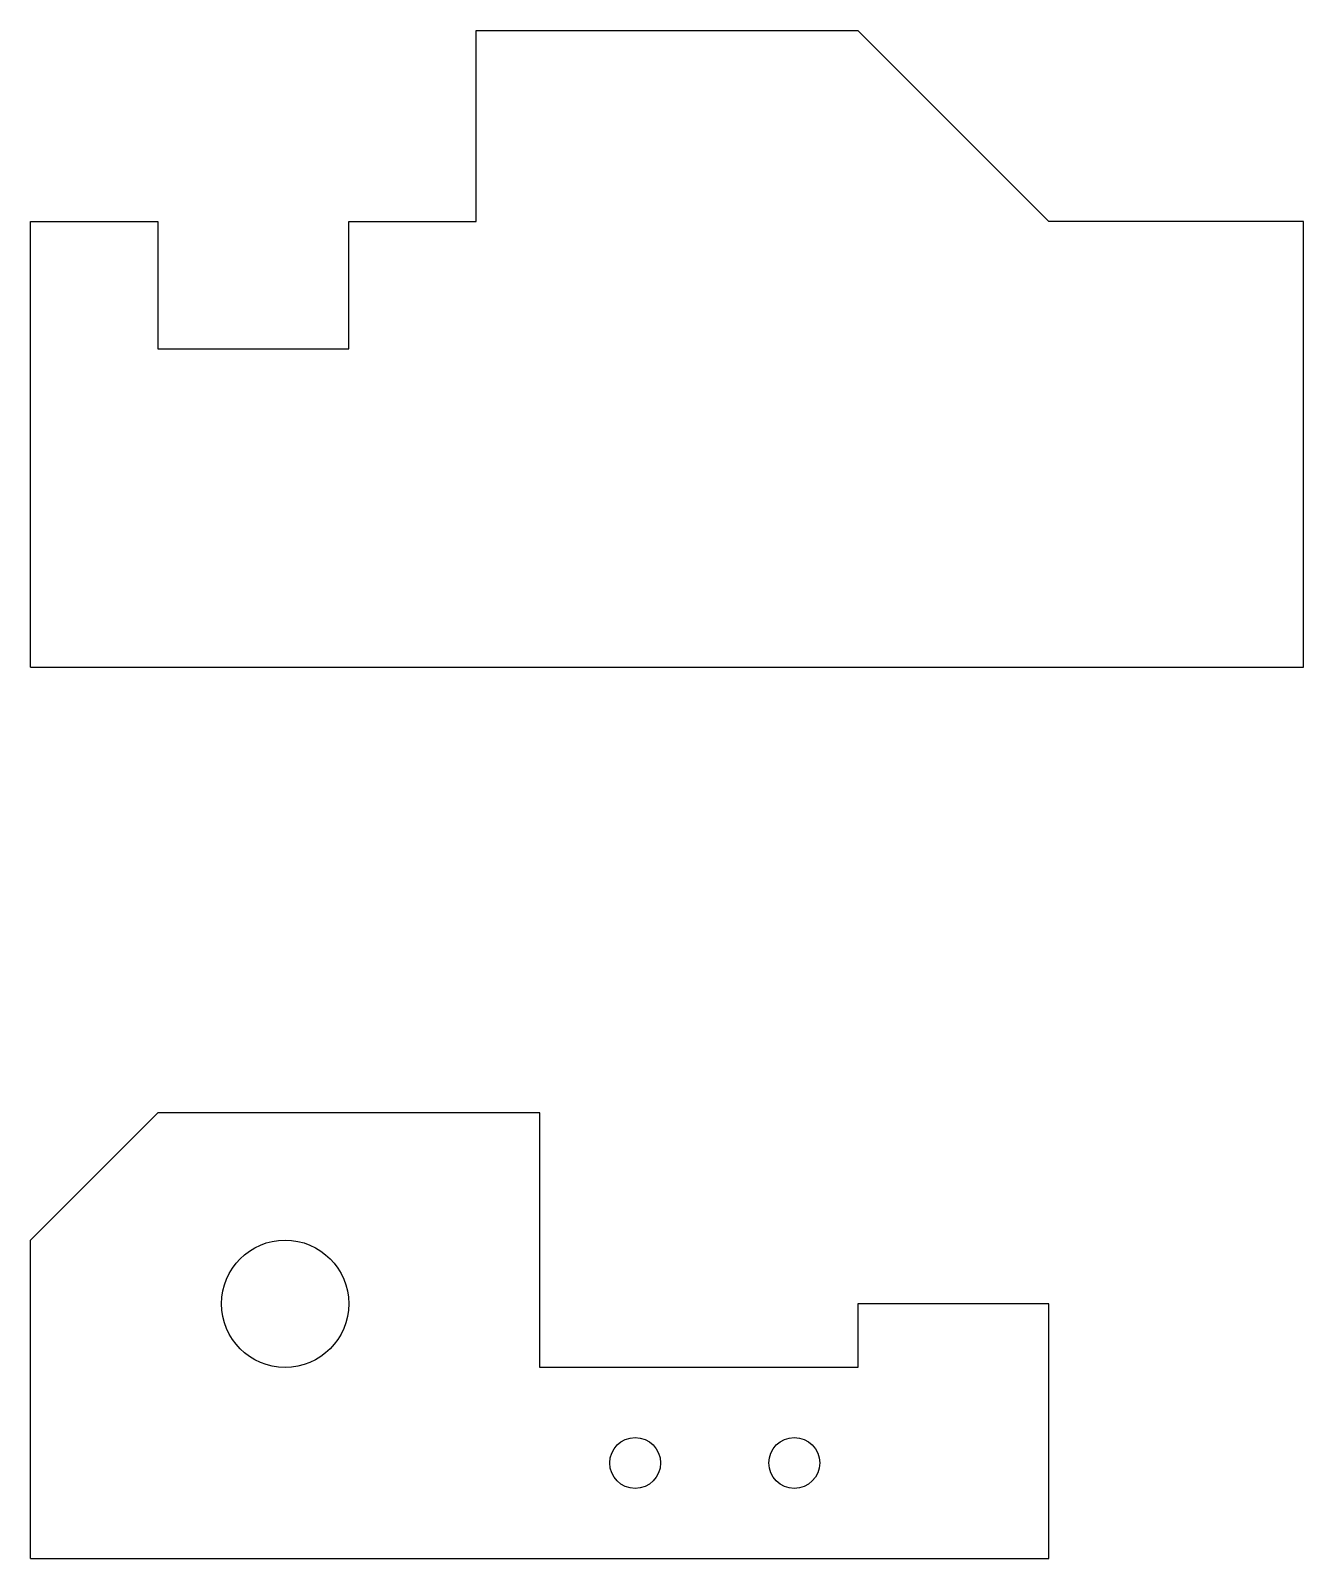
# Model space of a CAD drawing. Header units: millimetres. Extents: x 1588 to 1725, y -138 to 135.
# Drawn here: x 1625 to 1725, y 15 to 135 of the extents above.
import ezdxf

# ---------------------------------------------------------------- set-up
doc = ezdxf.new("R2010")
doc.units = ezdxf.units.MM

msp = doc.modelspace()

# ---------------------------------------------------------------- linework, layer by layer
msp.add_ray((1590.2, -135.74), (0, 1))
for points in [[(1625, 120), (1635, 120), (1635, 110), (1650, 110), (1650, 120), (1660, 120), (1660, 135), (1690, 135)], [(1625, 85), (1725, 85), (1725, 120), (1705, 120), (1690, 135)], [(1625, 85), (1625, 120)], [(1625, 15), (1705, 15), (1705, 35), (1690, 35), (1690, 30), (1665, 30), (1665, 50), (1635, 50)], [(1625, 15), (1625, 40), (1635, 50)]]:
    msp.add_lwpolyline(points)
for centre, radius in [((1645, 35), 5), ((1672.5, 22.5), 2), ((1685, 22.5), 2)]:
    msp.add_circle(centre, radius)

doc.saveas('drawing.dxf')
